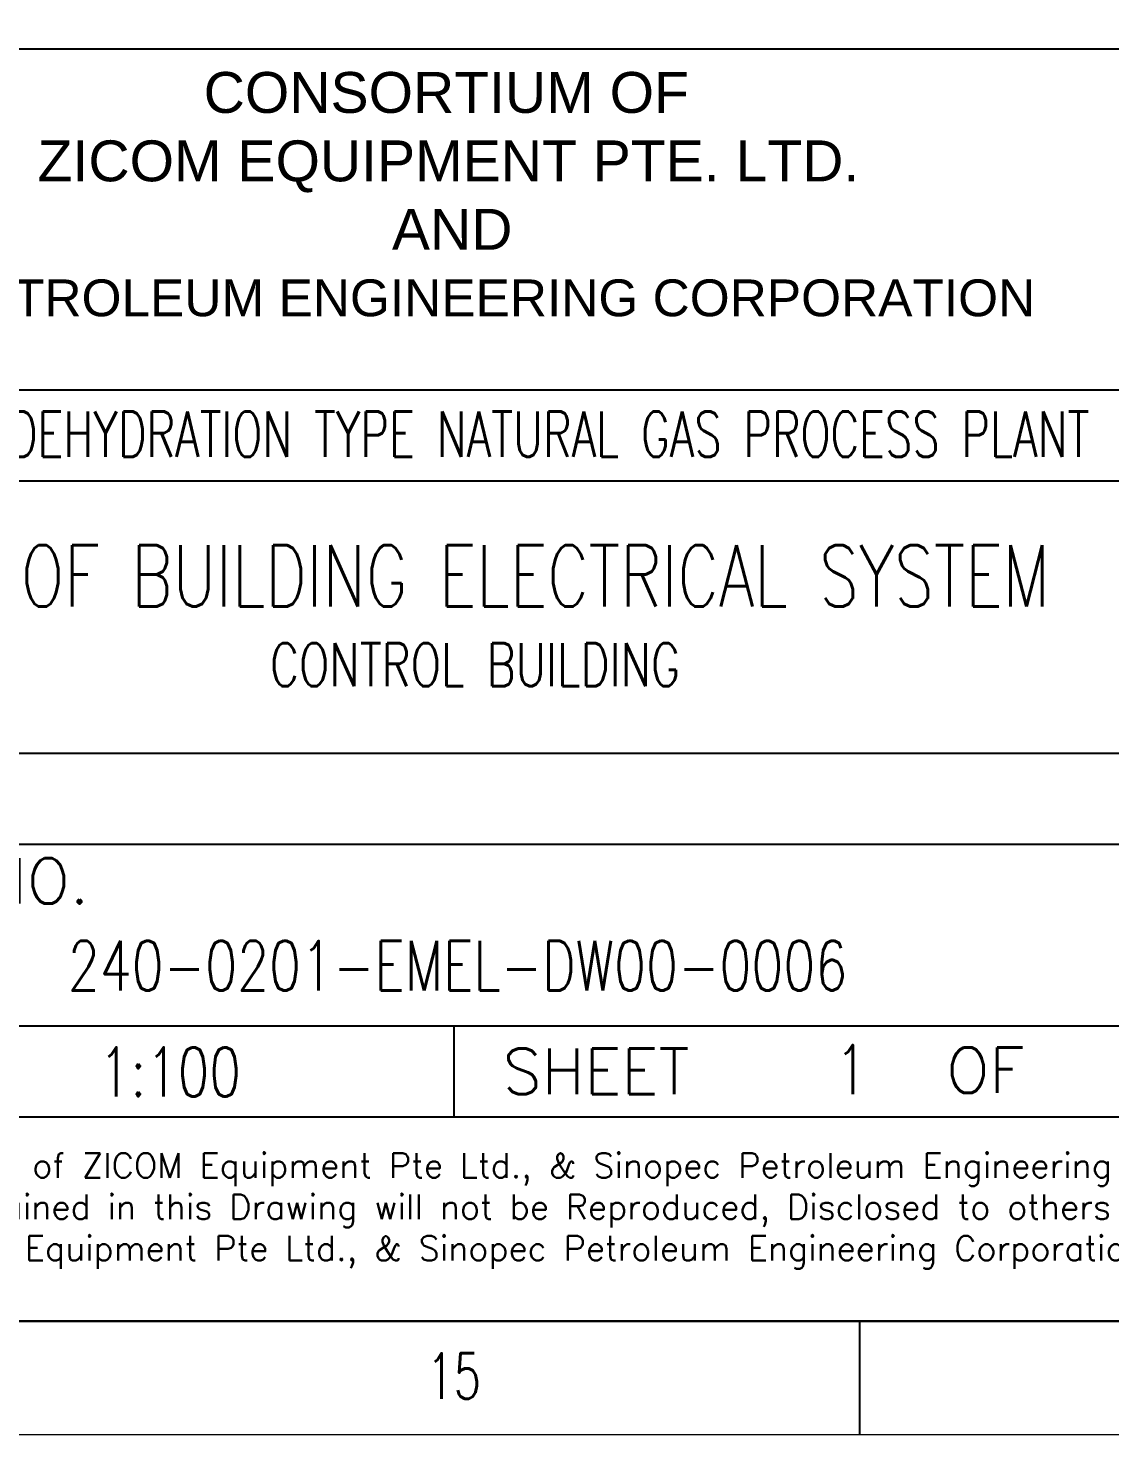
# Model space of a CAD drawing. Header units: inches. Extents: x 112 to 4169, y -2569 to 841.
# Drawn here: x 972.4 to 1051.2, y -2569 to -2466.7 of the extents above; entities that cross this region are included whole.
import ezdxf

# ---------------------------------------------------------------- set-up
doc = ezdxf.new("R2010")
doc.units = ezdxf.units.IN
doc.header["$MEASUREMENT"] = 0
doc.layers.add('E-MDB', color=1, linetype='Continuous', lineweight=30)
doc.layers.add('TEG BORDER', color=7, linetype='Continuous')
doc.styles.add('HZTXT', font='simplexs.shx', dxfattribs={"width": 0.7, "bigfont": 'hztxt.shx'})
doc.styles.get("Standard").update_dxf_attribs({"font": 'arial.ttf'})
doc.styles.add('TAVE1', font='ROMANS.shx', dxfattribs={"width": 0.75})
doc.styles.add('TEG BORDER', font='txt_qlt.shx', dxfattribs={"width": 0.7, "bigfont": 'hztxt.shx'})

# ---------------------------------------------------------------- blocks, each defined once
blk = doc.blocks.new('240 BORDER A2')
for p, q in [((489, 5), (589, 5)), ((556.875, 0), (556.875, 5))]:
    blk.add_line(p, q)
at = {"color": 5, "lineweight": 15}
blk.add_lwpolyline([(0, 420), (594, 420), (594, 0), (0, 0)], close=True, dxfattribs=at)
blk.add_lwpolyline([(5, 415), (589, 415), (589, 5), (5, 5)], close=True)
at = {"layer": 'TEG BORDER', "color": 0}
blk.add_line((489, 61), (589, 61), dxfattribs=at)
at = {"layer": 'TEG BORDER'}
for p, q in [((489, 46), (589, 46)), ((489, 42), (589, 42)), ((489, 30), (589, 30)), ((489, 26), (589, 26)), ((504, 18), (574, 18)), ((539, 18), (539, 14)), ((489, 14), (589, 14)), ((489, 14), (589, 14))]:
    blk.add_line(p, q, dxfattribs=at)
at = {"color": 7, "linetype": 'Continuous', "lineweight": -3}
for s, height, p in [('CONSORTIUM OF', 1.8, (527.98, 58.188)), ('ZICOM EQUIPMENT PTE. LTD.', 1.8, (520.671, 55.176)), ('AND', 1.8, (536.271, 52.163)), ('SINOPEC PETROLEUM ENGINEERING CORPORATION', 1.62, (505.755, 49.237))]:
    blk.add_text(s, height=height, dxfattribs=at).set_placement(p)
at = {"linetype": 'Continuous', "lineweight": -3, "style": 'HZTXT', "width": 0.7}
blk.add_text('60 MMSCFD SILICAGEL DEHYDRATION TYPE NATURAL GAS PROCESS PLANT', height=2, dxfattribs=at).set_placement((497.505, 43.049))
at = {"insert": (537.797, 1.593), "char_height": 2, "width": 2, "attachment_point": 7, "style": 'TEG BORDER'}
blk.add_mtext('\\pi2.2204e-016;15', dxfattribs=at)
at = {"layer": 'TEG BORDER', "style": 'TEG BORDER'}
for s, p in [(' DRAWING NO.', (504, 23.382)), ('SHEET', (541.151, 15)), ('OF', (560.691, 15.055))]:
    blk.add_text(s, height=2, dxfattribs=at).set_placement(p)
at = {"layer": 'TEG BORDER', "color": 7, "style": 'TEG BORDER'}
for s, p in [('This Drawing is Property of Consortium of ZICOM Equipment Pte Ltd., & Sinopec Petroleum Engineering', (490.561, 11.315)), ('Corporation and any Information, contained in this Drawing will not be Reproduced, Disclosed to others without', (490.612, 9.492)), ('Explicit Written Permission from ZICOM Equipment Pte Ltd., & Sinopec Petroleum Engineering Corporation.', (490.561, 7.67))]:
    blk.add_text(s, height=1.0875, dxfattribs=at).set_placement(p)

msp = doc.modelspace()

# ---------------------------------------------------------------- block references
at = {"xscale": 1.652949273830399, "yscale": 1.652949273830399, "zscale": 1.652949273830399}
msp.add_blockref('240 BORDER A2', (112.48, -2569.03), dxfattribs=at)

# ---------------------------------------------------------------- texts
at = {"layer": 'E-MDB', "color": 0, "lineweight": 0, "style": 'TAVE1', "width": 0.75}
for s, height, p in [('DESIGN OF BUILDING ELECTRICAL SYSTEM', 4.4651, (953.67, -2508.77)), ('CONTROL BUILDING', 3.1256, (990.03, -2514.56)), ('240-0201-EMEL-DW00-0006', 3.6168, (975.32, -2536.71)), ('1:100', 3.572, (977.58, -2544.41)), ('1', 3.57, (1031.19, -2544.23))]:
    msp.add_text(s, height=height, dxfattribs=at).set_placement(p)

doc.saveas('drawing.dxf')
